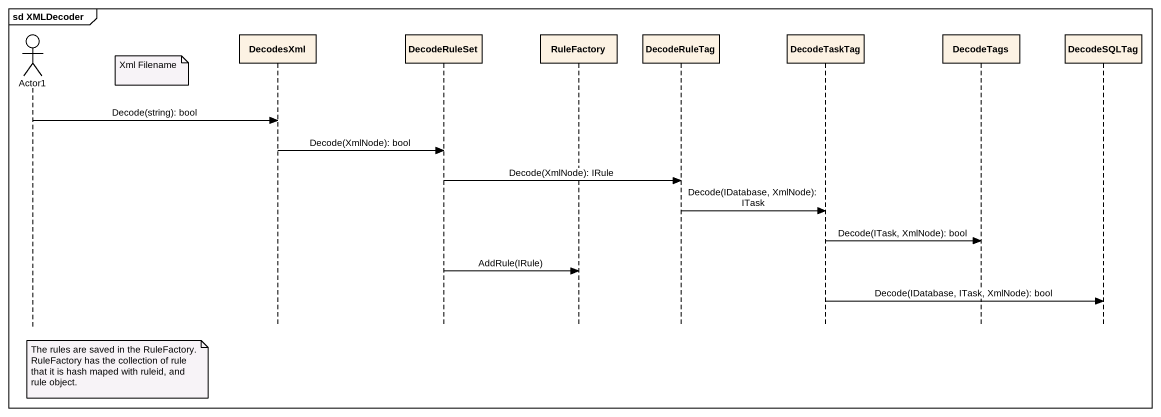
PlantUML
@startuml
mainframe sd XMLDecoder
hide footbox
actor Actor1
participant DecodesXml
participant DecodeRuleSet
participant RuleFactory
participant DecodeRuleTag
participant DecodeTaskTag
participant DecodeTags
participant DecodeSQLTag

note right of Actor1 : Xml Filename
Actor1 -> DecodesXml : Decode(string): bool
DecodesXml -> DecodeRuleSet : Decode(XmlNode): bool
DecodeRuleSet -> DecodeRuleTag : Decode(XmlNode): IRule
DecodeRuleTag -> DecodeTaskTag : Decode(IDatabase, XmlNode): ITask
DecodeTaskTag -> DecodeTags : Decode(ITask, XmlNode): bool
DecodeRuleSet -> RuleFactory : AddRule(IRule)
DecodeTaskTag -> DecodeSQLTag : Decode(IDatabase, ITask, XmlNode): bool
note over Actor1
  The rules are saved in the RuleFactory.
  RuleFactory has the collection of rule that it is hash maped with ruleid, and rule object.
end note
@enduml
